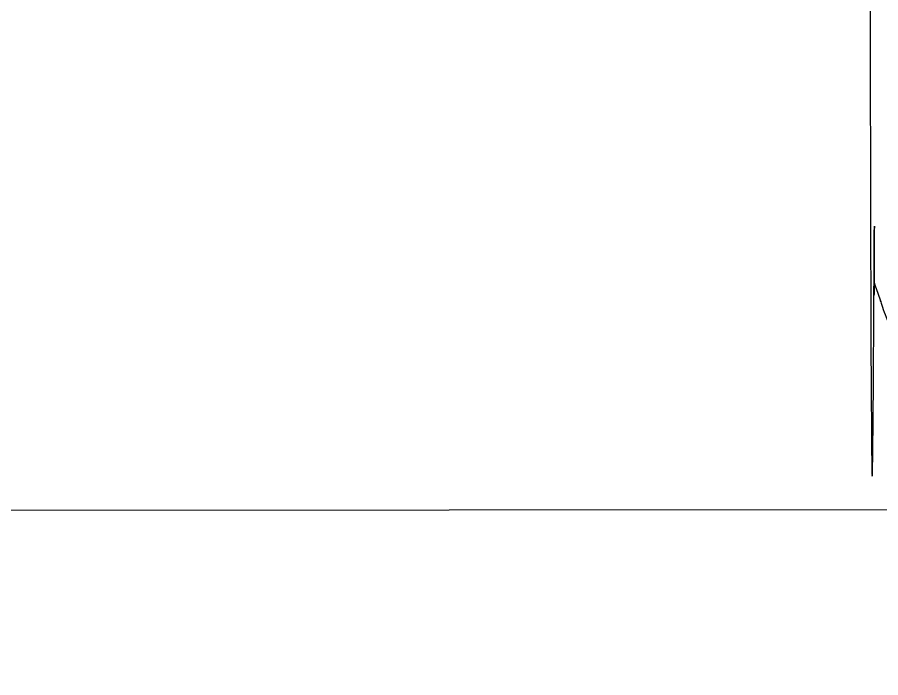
# Model space of a CAD drawing. Header units: millimetres. Extents: x 3429 to 24139, y -631 to 9878.
# Drawn here: x 8555.19 to 8570.5, y 3225.96 to 3237.67 of the extents above; entities that cross this region are included whole.
import ezdxf

# ---------------------------------------------------------------- set-up
doc = ezdxf.new("R2010")
doc.units = ezdxf.units.MM
doc.layers.add('multid_gorunus_3', color=23, linetype='Continuous', lineweight=13)
doc.layers.add('SINIR', color=3, linetype='Continuous', lineweight=30)

# ---------------------------------------------------------------- blocks, each defined once
blk = doc.blocks.new('altlık')
at = {"layer": 'SINIR'}
blk.add_lwpolyline([(7202.782, 6086.191), (7625.316, 6086.278), (7625.32, 6186.272), (8675.317, 6186.268), (8675.317, 6032.385), (8986.536, 6032.385), (8986.536, 5221.917), (6926.031, 5220.474), (6925.315, 6086.134)], dxfattribs=at)
blk = doc.blocks.new('grup-2')
at = {"layer": 'multid_gorunus_3', "lineweight": -3}
blk.add_open_spline([(1918.816, 5768.835), (1918.446, 5768.878), (1918.076, 5768.921), (1883.805, 5768.945), (1849.533, 5768.969), (1849.163, 5768.926), (1848.793, 5768.884), (1848.454, 5768.763), (1848.114, 5768.641), (1847.814, 5768.451), (1847.514, 5768.26), (1847.264, 5768.011), (1847.013, 5767.761), (1846.823, 5767.461), (1846.632, 5767.161), (1846.51, 5766.822), (1846.388, 5766.482), (1846.345, 5766.112), (1846.302, 5765.742), (1846.29, 5748.971), (1846.254, 5697.2), (1846.296, 5696.83), (1846.339, 5696.46), (1846.46, 5696.12), (1846.581, 5695.78), (1846.772, 5695.48), (1846.962, 5695.181), (1847.212, 5694.93), (1847.462, 5694.68), (1847.762, 5694.489), (1848.061, 5694.298), (1848.401, 5694.176), (1848.741, 5694.055), (1849.11, 5694.012), (1849.48, 5693.969), (1883.752, 5693.945), (1918.023, 5693.921), (1918.393, 5693.963), (1918.763, 5694.005), (1919.103, 5694.127), (1919.442, 5694.248), (1919.742, 5694.438), (1920.042, 5694.629), (1920.293, 5694.879), (1920.543, 5695.129), (1920.734, 5695.428), (1920.925, 5695.728), (1921.046, 5696.067), (1921.168, 5696.407), (1921.211, 5696.777), (1921.254, 5697.147), (1921.29, 5748.918), (1921.302, 5765.69), (1921.26, 5766.06), (1921.217, 5766.43), (1921.096, 5766.769), (1920.975, 5767.109), (1920.784, 5767.409), (1920.594, 5767.709), (1920.344, 5767.959), (1920.094, 5768.209), (1919.794, 5768.4), (1919.495, 5768.591), (1919.155, 5768.713), (1918.816, 5768.835)], degree=2, knots=[-16, -16, -16, -15, -15, -14, -14, -13, -13, -12, -12, -11, -11, -10, -10, -9, -9, -8, -8, -7, -7, -6, -6, -5, -5, -4, -4, -3, -3, -2, -2, -1, -1, 0, 0, 1, 1, 2, 2, 3, 3, 4, 4, 5, 5, 6, 6, 7, 7, 8, 8, 9, 9, 10, 10, 11, 11, 12, 12, 13, 13, 14, 14, 15, 15, 16, 16, 16], dxfattribs=at)
blk.add_open_spline([(1918.816, 5768.835), (1918.446, 5768.878), (1918.076, 5768.921), (1883.805, 5768.945), (1849.533, 5768.969), (1849.163, 5768.926), (1848.793, 5768.884), (1848.454, 5768.763), (1848.114, 5768.641), (1847.814, 5768.451), (1847.514, 5768.26), (1847.264, 5768.011), (1847.013, 5767.761), (1846.823, 5767.461), (1846.632, 5767.161), (1846.51, 5766.822), (1846.388, 5766.482), (1846.345, 5766.112), (1846.302, 5765.742), (1846.29, 5748.971), (1846.254, 5697.2), (1846.296, 5696.83), (1846.339, 5696.46), (1846.46, 5696.12), (1846.581, 5695.78), (1846.772, 5695.48), (1846.962, 5695.181), (1847.212, 5694.93), (1847.462, 5694.68), (1847.762, 5694.489), (1848.061, 5694.298), (1848.401, 5694.176), (1848.741, 5694.055), (1849.11, 5694.012), (1849.48, 5693.969), (1883.752, 5693.945), (1918.023, 5693.921), (1918.393, 5693.963), (1918.763, 5694.005), (1919.103, 5694.127), (1919.442, 5694.248), (1919.742, 5694.438), (1920.042, 5694.629), (1920.293, 5694.879), (1920.543, 5695.129), (1920.734, 5695.428), (1920.925, 5695.728), (1921.046, 5696.067), (1921.168, 5696.407), (1921.211, 5696.777), (1921.254, 5697.147), (1921.29, 5748.918), (1921.302, 5765.69), (1921.26, 5766.06), (1921.217, 5766.43), (1921.096, 5766.769), (1920.975, 5767.109), (1920.784, 5767.409), (1920.594, 5767.709), (1920.344, 5767.959), (1920.094, 5768.209), (1919.794, 5768.4), (1919.495, 5768.591), (1919.155, 5768.713), (1918.816, 5768.835)], degree=2, knots=[-16, -16, -16, -15, -15, -14, -14, -13, -13, -12, -12, -11, -11, -10, -10, -9, -9, -8, -8, -7, -7, -6, -6, -5, -5, -4, -4, -3, -3, -2, -2, -1, -1, 0, 0, 1, 1, 2, 2, 3, 3, 4, 4, 5, 5, 6, 6, 7, 7, 8, 8, 9, 9, 10, 10, 11, 11, 12, 12, 13, 13, 14, 14, 15, 15, 16, 16, 16], dxfattribs=at)

msp = doc.modelspace()

# ---------------------------------------------------------------- block references
msp.add_blockref('altlık', (876.815, -1992.075))
at = {"xscale": -1}
msp.add_blockref('grup-2', (10491.554, -2463.465), dxfattribs=at)

doc.saveas('drawing.dxf')
